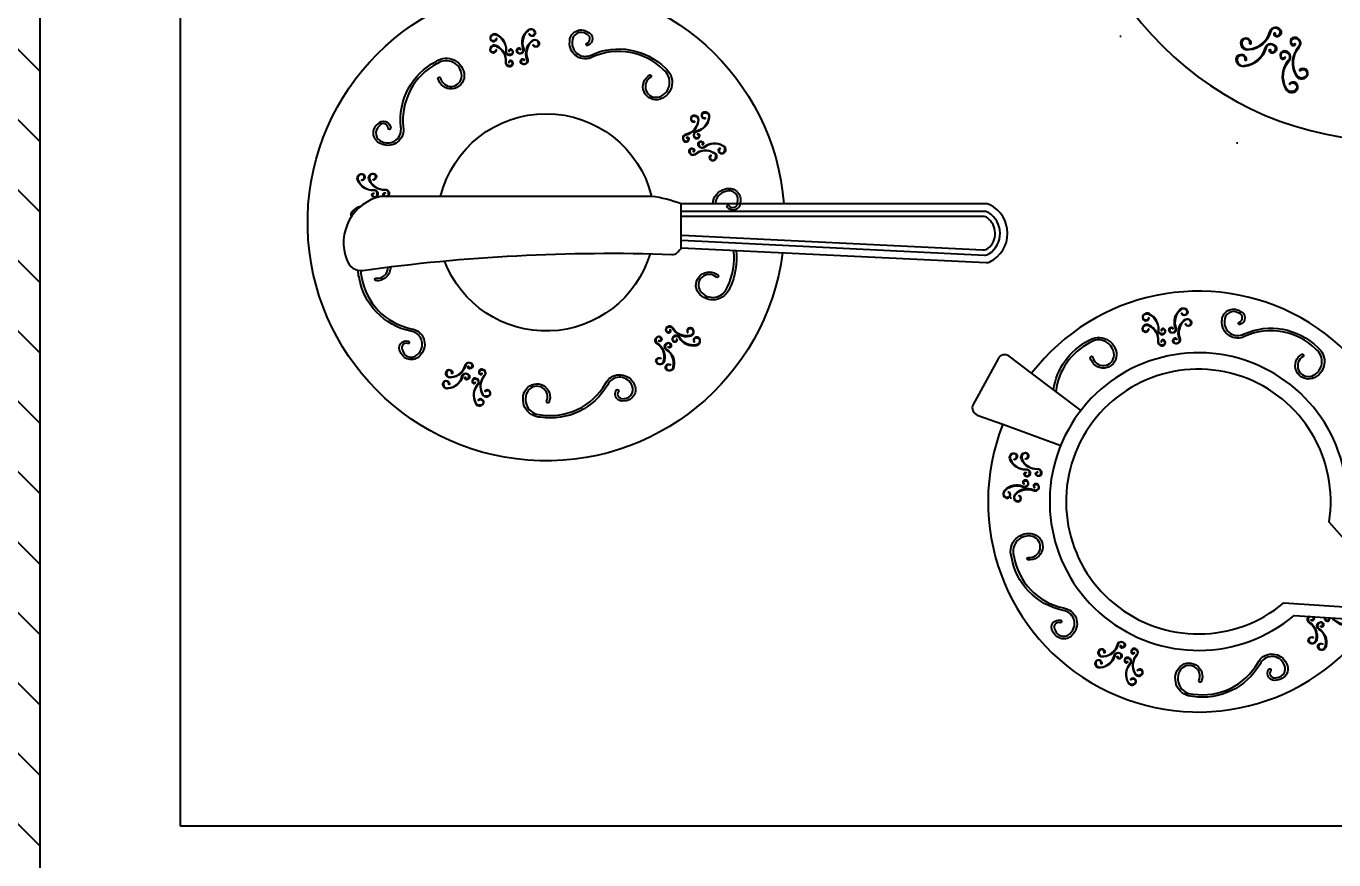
# Model space of a CAD drawing. Header units: millimetres. Extents: x 1974 to 2225, y 1614 to 1800.
# Drawn here: x 2041.0104 to 2041.2731, y 1625.9026 to 1626.0701 of the extents above; entities that cross this region are included whole.
import ezdxf

# ---------------------------------------------------------------- set-up
doc = ezdxf.new("R2010")
doc.units = ezdxf.units.MM
doc.header["$LTSCALE"] = 0.03
doc.header["$PDMODE"] = 34
doc.linetypes.add('HIDDEN', pattern=[9.524999999999999, 6.35, -3.175])
for name, color, linetype in [('COTA', 250, 'Continuous'), ('Especificações', 3, 'Continuous'), ('Forro de Gesso', 3, 'Continuous'), ('Layout', 6, 'Continuous')]:
    doc.layers.add(name, color=color, linetype=linetype)
doc.styles.get("Standard").update_dxf_attribs({"font": 'arial.ttf'})
doc.dimstyles.new('TICK01', dxfattribs={"dimscale": 0, "dimtxt": 2, "dimasz": 1.5, "dimexe": 0.18, "dimexo": 0.06, "dimgap": 0.09, "dimtad": 1, "dimzin": 4, "dimdsep": 46, "dimtxsty": 'Standard', "dimblk": 'TICK1', "dimcen": 0.09, "dimclrd": 256, "dimclre": 256, "dimclrt": 4, "dimaunit": 1, "dimadec": 0, "dimazin": 0, "dimtfac": 1, "dimtix": 1, "dimtmove": 2, "dimatfit": 3, "dimldrblk": 'TICK1', "dimfxl": 1, "dimtolj": 1, "dimtzin": 12, "dimarcsym": 0})

# ---------------------------------------------------------------- blocks, each defined once
blk = doc.blocks.new('TICK1')
for p, q in [((0, 1), (0, -1)), ((0.5, 0.5), (-0.5, -0.5)), ((-1, 0), (1, 0))]:
    blk.add_line(p, q)
blk = doc.blocks.new('*D224')
at = {"layer": 'COTA', "linetype": 'HIDDEN', "lineweight": -2, "transparency": 16777216}
for p, q in [((2040.933096753482, 1625.812392267823), (2040.933096753482, 1626.410255481111)), ((2043.310096753481, 1625.812392267824), (2043.310096753481, 1626.410255481111))]:
    blk.add_line(p, q, dxfattribs=at)
at = {"layer": 'COTA', "lineweight": -2, "transparency": 16777216}
blk.add_line((2041.00809675342, 1626.401255481118), (2043.235096753543, 1626.401255481118), dxfattribs=at)
at = {"layer": 'DEFPOINTS', "color": 0, "transparency": 16777216}
for p in [(2043.310096753481, 1626.401255481118), (2040.933096753482, 1625.809392267826), (2043.310096753481, 1625.809392267826)]:
    blk.add_point(p, dxfattribs=at)
at = {"layer": 'COTA', "lineweight": -2, "transparency": 16777216, "xscale": 0.07499999993790162, "yscale": 0.07499999993790162, "zscale": 0.07499999993790162, "rotation": 180}
blk.add_blockref('TICK1', (2040.933096753482, 1626.401255481118), dxfattribs=at)
at = {"layer": 'COTA', "lineweight": -2, "transparency": 16777216, "xscale": 0.07499999993790162, "yscale": 0.07499999993790162, "zscale": 0.07499999993790162}
blk.add_blockref('TICK1', (2043.310096753481, 1626.401255481118), dxfattribs=at)
at = {"layer": 'COTA', "color": 4, "transparency": 16777216, "insert": (2042.121596753481, 1626.456846886256), "char_height": 0.09999999991720215, "attachment_point": 5}
blk.add_mtext('\\A1;2.38', dxfattribs=at)
blk = doc.blocks.new('*D249')
at = {"layer": 'COTA', "linetype": 'HIDDEN', "lineweight": -2, "transparency": 16777216}
for p, q in [((2044.045096753481, 1632.161392267825), (2044.045096753481, 1629.874607545169)), ((2040.933096753482, 1625.484392267824), (2040.933096753482, 1629.892607545154))]:
    blk.add_line(p, q, dxfattribs=at)
at = {"layer": 'COTA', "lineweight": -2, "transparency": 16777216}
blk.add_line((2041.00809675342, 1629.883607545162), (2043.970096753543, 1629.883607545162), dxfattribs=at)
at = {"layer": 'DEFPOINTS', "color": 0, "transparency": 16777216}
for p in [(2044.045096753481, 1632.164392267823), (2044.045096753481, 1629.883607545162), (2040.933096753482, 1625.481392267827)]:
    blk.add_point(p, dxfattribs=at)
at = {"layer": 'COTA', "lineweight": -2, "transparency": 16777216, "xscale": 0.07499999993790162, "yscale": 0.07499999993790162, "zscale": 0.07499999993790162, "rotation": 180}
blk.add_blockref('TICK1', (2040.933096753482, 1629.883607545162), dxfattribs=at)
at = {"layer": 'COTA', "lineweight": -2, "transparency": 16777216, "xscale": 0.07499999993790162, "yscale": 0.07499999993790162, "zscale": 0.07499999993790162}
blk.add_blockref('TICK1', (2044.045096753481, 1629.883607545162), dxfattribs=at)
at = {"layer": 'COTA', "color": 4, "transparency": 16777216, "insert": (2042.489096753481, 1629.9391989503), "char_height": 0.09999999991720215, "attachment_point": 5}
blk.add_mtext('\\A1;3.11', dxfattribs=at)
blk = doc.blocks.new('Café')
at = {"layer": 'Layout', "color": 250}
for p, q in [((-3.306013240944594e-10, 0.2999999991743607), (-0.4499999997356099, 0.3000000005486072)), ((-0.4499999997356099, 0.3000000005486072), (-0.4500000004527465, 0.09903343684987931)), ((-0.2847968307773954, 0.2192720244324846), (-0.2731269887299277, 0.2235129001360292)), ((-0.2689540419810328, 0.2166006075844962), (-0.2789909968419124, 0.2090344516459481)), ((-0.3494081990515951, 0.1838145076872024), (-0.3494081985286357, 0.175008996600809))]:
    blk.add_line(p, q, dxfattribs=at)
for points in [[(-0.2789909968419124, 0.2090344516459481), (-0.2835206250797455, 0.2056198825866886, -0.4580760608314227), (-0.2857409773114341, 0.2061004537731606), (-0.2907377185765654, 0.215278634621427, -0.4588556634208796), (-0.2899326263091098, 0.2174056523926993), (-0.2847968307773954, 0.2192720244324846, -0.8935972427192108), (-0.2106304899907627, 0.2586834868357073), (-0.203478300417828, 0.2591600609730449, -0.6710861851134016), (-0.201443978595762, 0.2550042150069203), (-0.2060112217377537, 0.249868658014293, -0.8641796437949254)], [(-0.2453994498173415, 0.2707865067950479, -0.9050331660209078), (-0.2490939387666913, 0.2685705593085004, -0.596243571333223), (-0.24656726512967, 0.273446070087175, -0.3086248165771714), (-0.2335582899027031, 0.2671883239336239, 0.5958408914528598), (-0.2280182245040123, 0.2669136193876511, 0.6115136090079905), (-0.2297446249958739, 0.2706573789764661, 0.7168281961218632), (-0.2313551773095242, 0.2684569378857304, 0.988855708949305), (-0.2309459359476023, 0.2687442034261949, -0.7427467803439213), (-0.2298347777832532, 0.2701593214464992, -0.6304347326884606), (-0.2284299096409086, 0.2671993224685139, -0.6020962981092473), (-0.2331151590356058, 0.2674207736399694, 0.3083770235826342), (-0.2466101412442185, 0.2739452402406641, 0.5930468563147251), (-0.2495074026396651, 0.2682894052682059, 0.905033166019811), (-0.244947212412626, 0.2709997722045046, 0.664168722733176)], [(-0.2590451176538409, 0.2705440075951628, 0.9050331660209078), (-0.258211581669002, 0.2712260603898358, 0.596243571333223), (-0.259572219061738, 0.2710434882969821, 0.3086248165771714), (-0.2591989541811017, 0.2674538880787622, -0.5958408914528598), (-0.2596023957089528, 0.2661271549709454, -0.6115136090079905), (-0.260337403099129, 0.2668496689620952, -0.7168281961218632), (-0.2596835850317802, 0.2670427029133862, -0.988855708949305), (-0.2597857535620278, 0.2669706821207001, 0.7427467803439213), (-0.2602125985749808, 0.26682879988266, 0.6304347326884606), (-0.2596348358997602, 0.2662481593633856, 0.6020962981092473), (-0.2592910865982958, 0.2673692638722969, -0.3083770235826342), (-0.2596860458356787, 0.2710957516128474, -0.5930468563147251), (-0.2581104951341331, 0.271299590093804, -0.905033166019811), (-0.259133506022863, 0.2704556192925338, -0.664168722733176)], [(-0.2650492930683868, 0.2673386358928838, -0.9050331660209078), (-0.2660798063020593, 0.2670255533266754, -0.596243571333223), (-0.2651710262134657, 0.2680545252260345, -0.3086248165771714), (-0.2623961048384444, 0.2657470669164468, 0.5958408914528598), (-0.2610692363864473, 0.2653440717563171, 0.6115136090079905), (-0.2612606044026506, 0.2663568116231545, 0.7168281961218632), (-0.2617847919823362, 0.2659209583007396, 0.988855708949305), (-0.2616681024001082, 0.2659657773651816, -0.7427467803439213), (-0.2613127083477593, 0.2662414988658384, -0.6304347326884606), (-0.2611517288110008, 0.265438355542301, -0.6020962981092473), (-0.2622745258549912, 0.2657765335297881, 0.3083770235826342), (-0.2651511157341702, 0.2681781853270877, 0.5930468563147251), (-0.2661971490647375, 0.2669824725621766, 0.905033166019811), (-0.2649266699554573, 0.2673628977440785, 0.664168722733176)], [(-0.2576852094093738, 0.2687301289647621, 0.9050331660209078), (-0.2568516734249897, 0.2694121817598898, 0.596243571333223), (-0.2582123108172709, 0.2692296096670361, 0.3086248165771714), (-0.2578390459366346, 0.2656400094488163, -0.5958408914528598), (-0.2582424874644857, 0.2643132763409994, -0.6115136090079905), (-0.2589774948551167, 0.2650357903321492, -0.7168281961218632), (-0.2583236767873132, 0.2652288242829854, -0.988855708949305), (-0.2584258453175607, 0.2651568034902994, 0.7427467803439213), (-0.2588526903305137, 0.2650149212531687, 0.6304347326884606), (-0.2582749276557479, 0.2644342807334397, 0.6020962981092473), (-0.2579311783538287, 0.2655553852418961, -0.3083770235826342), (-0.2583261375912116, 0.2692818729824467, -0.5930468563147251), (-0.2567505869710658, 0.2694857115470768, -0.905033166019811), (-0.257773597859341, 0.2686417407458066, -0.664168722733176)], [(-0.2644216246148972, 0.2651338457976635, -0.9050331660209078), (-0.2654521378481149, 0.2648207632314552, -0.596243571333223), (-0.264543357679031, 0.2658497350471407, -0.3086248165771714), (-0.2617684363845001, 0.2635422768212266, 0.5958408914528598), (-0.2604415679334124, 0.2631392816610969, 0.6115136090079905), (-0.2606329359487063, 0.264152021528389, 0.7168281961218632), (-0.2611571235288466, 0.2637161682055194, 0.988855708949305), (-0.2610404338656735, 0.2637609871867426, -0.7427467803439213), (-0.260685039893815, 0.2640367087701634, -0.6304347326884606), (-0.2605240603575112, 0.2632335654470808, -0.6020962981092473), (-0.2616468574019564, 0.2635717434345679, 0.3083770235826342), (-0.2645234472811353, 0.2659733952318675, 0.5930468563147251), (-0.2655694806107931, 0.2647776824669563, 0.905033166019811), (-0.2642990014205679, 0.2651581075651848, 0.664168722733176)], [(-0.2205867444536125, 0.2634529904976262, -0.9050331660209078), (-0.2212029504130442, 0.2643363196175414, -0.596243571333223), (-0.2199435095317313, 0.2637899881033263, -0.3086248165771714), (-0.221280535535243, 0.2604378377855028, 0.5958408914528598), (-0.2212537820046236, 0.259051377355263, 0.6115136090079905), (-0.2203497452514966, 0.259546334382776, 0.7168281961218632), (-0.220926248887281, 0.2599101792279725, 0.988855708949305), (-0.2208475651632398, 0.2598130510118608, -0.7427467803439213), (-0.2204755158704756, 0.259560253568452, -0.6304347326884606), (-0.2211896041421824, 0.2591589684220708, -0.6020962981092473), (-0.221214940864229, 0.2603313144823005, 0.3083770235826342), (-0.2198197500811148, 0.263809265818054, 0.5930468563147251), (-0.2212801815135208, 0.2644346067604602, 0.905033166019811), (-0.2205257768655429, 0.2633438672864941, 0.664168722733176)], [(-0.279691429052491, 0.2460065320710783, -0.9050331660209078), (-0.2787255979314978, 0.2418080973493488, -0.596243571333223), (-0.28258169937817, 0.2457177231626702, -0.3086248165771714), (-0.2726102335177529, 0.2561562447481265, 0.5958408914528598), (-0.2706369992411055, 0.2613402706515444, 0.6115136090079905), (-0.2747310146382915, 0.2608552514925577, 0.7168281961218632), (-0.2731359576196155, 0.2586435511552736, 0.988855708949305), (-0.2732827009340326, 0.2591215326615384, -0.7427467803439213), (-0.2742851925654577, 0.2606156031938553, -0.6304347326884606), (-0.2710359368520585, 0.261037022248729, -0.6020962981092473), (-0.272694371457419, 0.2566495178652985, 0.3083770235826342), (-0.2830696874475507, 0.2458311965415305, 0.5930468563147251), (-0.2785859717159838, 0.2413279884813164, 0.905033166019811), (-0.2797545077542054, 0.2465025368051101, 0.664168722733176)], [(-0.2283387501802281, 0.2551151692232452), (-0.2070180981054364, 0.2565358347069377, -0.6710861851133759), (-0.2057975049638117, 0.2540423270770589), (-0.2192265435796799, 0.2389422785386159, -5.54953550861438)], [(-0.2836775415635202, 0.2329537932614585, 0.9050331660209078), (-0.2840686351855766, 0.2339573003432633, 0.596243571333223), (-0.2843154597499051, 0.2326068376924013, 0.3086248165771714), (-0.2807862021081746, 0.2318525873938597, -0.5958408914528598), (-0.2796490732971506, 0.2310589093576709, -0.6115136090079905), (-0.2805633548241531, 0.2305831437533925, -0.7168281961218632), (-0.2805449000993576, 0.2312646114478412, -0.988855708949305), (-0.2805079769145777, 0.2311451890450371, 0.7427467803439213), (-0.2805049411786058, 0.2306953913057441, 0.6304347326884606), (-0.2797741809099534, 0.2310654483403596, 0.6020962981092473), (-0.28073418891654, 0.2317388140941148, -0.3083770235826342), (-0.2844003389750469, 0.2325147321926124, -0.5930468563147251), (-0.2841073296190189, 0.234076159889355, -0.905033166019811), (-0.2836207929999546, 0.2328424172496852, -0.664168722733176)], [(-0.2815322062338055, 0.2336866230548367, 0.9050331660209078), (-0.2819232998558618, 0.2346901301366415, 0.596243571333223), (-0.2821701230827784, 0.2333396687827189, 0.3086248165771714), (-0.2786408654415027, 0.2325854184841774, -0.5958408914528598), (-0.2775037379674359, 0.2317917391510491, -0.6115136090079905), (-0.2784180194944383, 0.2313159735463159, -0.7168281961218632), (-0.2783995634326857, 0.2319974425381588, -0.988855708949305), (-0.2783626402479058, 0.2318780201353547, 0.7427467803439213), (-0.2783596045114791, 0.231428222395607, 0.6304347326884606), (-0.2776288442428267, 0.2317982794306772, 0.6020962981092473), (-0.2785888535868253, 0.2324716438870382, -0.3083770235826342), (-0.2822550036448774, 0.2332475619864454, -0.5930468563147251), (-0.2819619929518922, 0.2348089909792179, -0.905033166019811), (-0.2814754563332826, 0.2335752483400029, -0.664168722733176)], [(-0.2824844442939138, 0.2262529691415693, -0.9050331660209078), (-0.2825051311388052, 0.2251761437314599, -0.596243571333223), (-0.2832029136056917, 0.2263584160359642, -0.3086248165771714), (-0.2801508923171241, 0.2282844783044311, 0.5958408914528598), (-0.2793575956466157, 0.2294218745882972, 0.6115136090079905), (-0.2803799045404958, 0.2295528247518632, 0.7168281961218632), (-0.2801273671752824, 0.2289196074070787, 0.988855708949305), (-0.2801339326197194, 0.2290444354071042, -0.7427467803439213), (-0.2802863359202092, 0.2294676383667138, -0.6304347326884606), (-0.2794727560390129, 0.2293725545678171, -0.6020962981092473), (-0.280141347082008, 0.2284092129916644, 0.3083770235826342), (-0.283314368196443, 0.22641556410872, 0.5930468563147251), (-0.2825004204964898, 0.2250512323121256, 0.905033166019811), (-0.2824696257644064, 0.2263770877602838, 0.664168722733176)], [(-0.2801936036889856, 0.2261686005558659, -0.9050331660209078), (-0.2802142905343317, 0.2250917751462111, -0.596243571333223), (-0.2809120730817085, 0.2262740475334795, -0.3086248165771714), (-0.2778600517126506, 0.2282001097187276, 0.5958408914528598), (-0.2770667563786446, 0.2293375047056543, 0.6115136090079905), (-0.2780890640169673, 0.2294684562498333, 0.7168281961218632), (-0.2778365265708089, 0.2288352388213752, 0.988855708949305), (-0.2778430920152459, 0.2289600668214007, -0.7427467803439213), (-0.2779954967340927, 0.2293832685681991, -0.6304347326884606), (-0.2771819168524416, 0.2292881847688477, -0.6020962981092473), (-0.2778505064775345, 0.2283248444064157, 0.3083770235826342), (-0.2810235276729145, 0.22633119560669, 0.5930468563147251), (-0.2802095799729614, 0.2249668638105504, 0.905033166019811), (-0.2801787851599329, 0.2262927191745803, 0.664168722733176)], [(-0.3901045984507618, 0.2144634191654404, 0.9050331660209078), (-0.3892710611289658, 0.2151454732570528, 0.596243571333223), (-0.390631699858659, 0.2149628998677144, 0.3086248165771714), (-0.3902584336406107, 0.211373300946434, -0.5958408914528598), (-0.3906618751684618, 0.2100465678386172, -0.6115136090079905), (-0.3913968825590928, 0.2107690818293122, -0.7168281961218632), (-0.3907430658287012, 0.2109621144841185, -0.988855708949305), (-0.3908452330219916, 0.2108900949879171, 0.7427467803439213), (-0.3912720780344898, 0.2107482127503317, 0.6304347326884606), (-0.390694315359724, 0.2101675722306027, 0.6020962981092473), (-0.3903505660578048, 0.2112886767395139, -0.3083770235826342), (-0.3907455266321449, 0.215015163183125, -0.5930468563147251), (-0.3891699745940969, 0.215219002961021, -0.905033166019811), (-0.3901929868193292, 0.2143750308628114, -0.664168722733176)], [(-0.3764589292773053, 0.2147059196622649, -0.9050331660209078), (-0.3801534195631575, 0.2124899708792327, -0.596243571333223), (-0.3776267445896337, 0.2173654829539373, -0.3086248165771714), (-0.3646177693617574, 0.2111077368008409, 0.5958408914528598), (-0.3590777053009333, 0.2108330309579287, 0.6115136090079905), (-0.3608041044558377, 0.2145767918436832, 0.7168281961218632), (-0.3624146581059904, 0.2123763494564628, 0.988855708949305), (-0.3620054167445232, 0.2126636149964725, -0.7427467803439213), (-0.360894257243217, 0.214078734314171, -0.6304347326884606), (-0.3594893904378296, 0.2111187340392462, -0.6020962981092473), (-0.3641746384141697, 0.2113401864235129, 0.3083770235826342), (-0.3776696220406848, 0.2178646518109417, 0.5930468563147251), (-0.3805668834365861, 0.2122088168389382, 0.905033166019811), (-0.3760066918725897, 0.2149191850721763, 0.664168722733176)], [(-0.3887446902062948, 0.2126495405354945, 0.9050331660209078), (-0.3879111528844987, 0.2133315946266521, 0.596243571333223), (-0.3892717916141919, 0.2131490212373137, 0.3086248165771714), (-0.3888985253965984, 0.2095594223160333, -0.5958408914528598), (-0.3893019669239948, 0.2082326892082165, -0.6115136090079905), (-0.3900369743146257, 0.2089552031989115, -0.7168281961218632), (-0.3893831575842341, 0.2091482358537178, -0.988855708949305), (-0.3894853247775245, 0.2090762163575164, 0.7427467803439213), (-0.3899121697900227, 0.208934334119931, 0.6304347326884606), (-0.3893344071152569, 0.2083536936006567, 0.6020962981092473), (-0.3889906578133377, 0.2094747981091132, -0.3083770235826342), (-0.3893856183881326, 0.213201284553179, -0.5930468563147251), (-0.3878100664305748, 0.2134051244142938, -0.905033166019811), (-0.3888330785753169, 0.2125611522324107, -0.664168722733176)], [(-0.3961087725283505, 0.2112580487601008, -0.9050331660209078), (-0.3971392870989803, 0.210944964896953, -0.596243571333223), (-0.3962305056734294, 0.2119739380932515, -0.3086248165771714), (-0.3934555856349107, 0.2096664784871791, 0.5958408914528598), (-0.3921287158464111, 0.2092634846239889, 0.6115136090079905), (-0.3923200851995716, 0.2102762231938868, 0.7168281961218632), (-0.3928442714422999, 0.2098403711679566, 0.988855708949305), (-0.3927275831156294, 0.2098851888526951, -0.7427467803439213), (-0.3923721891446803, 0.210160910436116, -0.6304347326884606), (-0.3922112082705098, 0.2093577684099728, -0.6020962981092473), (-0.393334005314955, 0.2096959463974599, 0.3083770235826342), (-0.3962105965310911, 0.21209759689782, 0.5930468563147251), (-0.3972566285242465, 0.2109018854293936, 0.905033166019811), (-0.3959861507523783, 0.2112823093143561, 0.664168722733176)], [(-0.2244129782548043, 0.2056265883334163, -0.9050331660209078), (-0.2227265750561855, 0.209590894466146, -0.596243571333223), (-0.2219049436057503, 0.204161381274389, -0.3086248165771714), (-0.2361076361166852, 0.201577521222589, 0.5958408914528598), (-0.2407511098681425, 0.1985433944787474, 0.6115136090079905), (-0.2371538960887847, 0.1965293811267657, 0.7168281961218632), (-0.2371443194997482, 0.1992562345258193, 0.988855708949305), (-0.2373065524247977, 0.1987832855661509, -0.7427467803439213), (-0.2373737124189574, 0.1969853078489905, -0.6304347326884606), (-0.2402501187893904, 0.1985542368483948, -0.6020962981092473), (-0.2363295058885342, 0.2011289999186374, 0.3083770235826342), (-0.2215768515293348, 0.2037827468593605, 0.5930468563147251), (-0.2225573332898421, 0.2100613816869554, 0.905033166019811), (-0.2246534910491391, 0.2051882358264265, 0.664168722733176)], [(-0.3954811040744062, 0.2090532586653353, -0.9050331660209078), (-0.3965116186450359, 0.2087401748021875, -0.596243571333223), (-0.3956028371385401, 0.2097691479148125, -0.3086248165771714), (-0.3928279158440091, 0.2074616896888983, 0.5958408914528598), (-0.3915010473924667, 0.2070586945287687, 0.6115136090079905), (-0.3916924166646822, 0.2080714330149931, 0.7168281961218632), (-0.3922166029883556, 0.2076355810731911, 0.988855708949305), (-0.3920999146625945, 0.2076803987574749, -0.7427467803439213), (-0.3917445206097909, 0.207956120257677, -0.6304347326884606), (-0.3915835398170202, 0.2071529783147525, -0.6020962981092473), (-0.3927063368610106, 0.2074911563022397, 0.3083770235826342), (-0.3955829280771468, 0.2098928068025998, 0.5930468563147251), (-0.3966289600703021, 0.2086970953341734, 0.905033166019811), (-0.3953584808805317, 0.2090775204324018, 0.664168722733176)], [(-0.3516462238321765, 0.2073724032816244, -0.9050331660209078), (-0.3522624297916082, 0.208255732401085, -0.596243571333223), (-0.3510029903286522, 0.2077093996740587, -0.3086248165771714), (-0.3523400163317092, 0.2043572493562351, 0.5958408914528598), (-0.3523132613827329, 0.2029707901388065, 0.6115136090079905), (-0.3514092260479629, 0.2034657459535083, 0.7168281961218632), (-0.35198572834679, 0.2038295920947348, 0.988855708949305), (-0.3519070446227488, 0.2037324638795326, -0.7427467803439213), (-0.3515349953299847, 0.2034796664361238, -0.6304347326884606), (-0.3522490849391033, 0.2030783799928031, -0.6020962981092473), (-0.35227442166115, 0.2042507260530328, 0.3083770235826342), (-0.350879230877581, 0.2077286773887863, 0.5930468563147251), (-0.352339662309987, 0.2083540183311925, 0.905033166019811), (-0.3515852575815188, 0.2072632787735529, 0.664168722733176)], [(-0.3535491438697136, 0.2060941366826228, -0.9050331660209078), (-0.3541653498291453, 0.2069774658025381, -0.596243571333223), (-0.3529059090287774, 0.2064311343719964, -0.3086248165771714), (-0.3542429350327438, 0.2030789840546277, 0.5958408914528598), (-0.354216181501215, 0.2016925236239331, 0.6115136090079905), (-0.3533121447485428, 0.2021874806519008, 0.7168281961218632), (-0.3538886483847818, 0.2025513254966427, 0.988855708949305), (-0.3538099646607407, 0.2024541972809857, -0.7427467803439213), (-0.3534379153679765, 0.2022013998375769, -0.6304347326884606), (-0.3541520036392285, 0.2018001146907409, -0.6020962981092473), (-0.3541773403612751, 0.2029724607509706, 0.3083770235826342), (-0.3527821495781609, 0.2064504120867241, 0.5930468563147251), (-0.3542425810105669, 0.2070757530291303, 0.905033166019811), (-0.353488176281644, 0.2059850134719454, 0.664168722733176)], [(-0.3467423420356681, 0.2026526078643656, 0.9050331660209078), (-0.345836094054448, 0.2020706333637463, 0.596243571333223), (-0.3464301906810761, 0.2033082592170103, 0.3086248165771714), (-0.3497287573027279, 0.2018440151246068, -0.5958408914528598), (-0.3511152257442518, 0.2018177280206146, -0.6115136090079905), (-0.3506552050789651, 0.2027400304868934, -0.7168281961218632), (-0.3502695784036405, 0.2021778640219054, -0.988855708949305), (-0.3503696453003613, 0.2022527750709742, 0.7427467803439213), (-0.3506364860163558, 0.2026148844593081, 0.6304347326884606), (-0.3510101683209541, 0.2018859728577809, 0.6020962981092473), (-0.3498377115370204, 0.201905487728709, -0.3083770235826342), (-0.3464156607660698, 0.203432664718548, -0.5930468563147251), (-0.3457349257982969, 0.2019972166690422, -0.905033166019811), (-0.346853718022885, 0.2027093565152427, -0.664168722733176)], [(-0.2555729789351062, 0.2001777436566954, 0.9050331660209078), (-0.2566482242350503, 0.2001158922325885, 0.596243571333223), (-0.2554401317261181, 0.1994638335036143, 0.3086248165771714), (-0.2536321968150332, 0.2025872801837068, -0.5958408914528598), (-0.2525259716417168, 0.2034234926104546, -0.6115136090079905), (-0.2523560207364426, 0.2024069400417829, -0.7168281961218632), (-0.2529984322654855, 0.2026350770620411, -0.988855708949305), (-0.2528734445018017, 0.202633290139147, 0.7427467803439213), (-0.2524447233213323, 0.2024971821356303, 0.6304347326884606), (-0.2525708508760545, 0.2033065309251469, 0.6020962981092473), (-0.2535079179201603, 0.2026015891296993, -0.3083770235826342), (-0.255378763785302, 0.1993546453027193, -0.5930468563147251), (-0.2567732247716776, 0.200115822202406, -0.905033166019811), (-0.2554495170529663, 0.2001972987586669, -0.664168722733176)], [(-0.248009263005315, 0.1991276324397404, -0.9050331660209078), (-0.2469915333181234, 0.1987752019190339, -0.596243571333223), (-0.2483315685244634, 0.1984769127070649, -0.3086248165771714), (-0.2492202357407223, 0.201974744119525, 0.5958408914528598), (-0.2500568215582462, 0.2030806872721769, 0.6115136090079905), (-0.2504972737970093, 0.2021488804748515, 0.7168281961218632), (-0.2498170101712276, 0.2021933832897957, 0.988855708949305), (-0.249937757421776, 0.2022257122112023, -0.7427467803439213), (-0.2503873413543261, 0.2022115449676676, -0.6304347326884606), (-0.2500455016256637, 0.202955922606634, -0.6020962981092473), (-0.2493359164136564, 0.2020223668355356, 0.3083770235826342), (-0.2484203601220543, 0.1983885736322009, 0.5930468563147251), (-0.246871280518917, 0.1987410819506295, 0.905033166019811), (-0.2481227270095587, 0.1991800808755215, 0.664168722733176)], [(-0.3480472084675057, 0.2007987388396941, 0.9050331660209078), (-0.3471409604862856, 0.2002167643390749, 0.596243571333223), (-0.3477350571129136, 0.2014543901918842, 0.3086248165771714), (-0.3510336237350202, 0.1999901460994806, -0.5958408914528598), (-0.3524200921765441, 0.1999638589954884, -0.6115136090079905), (-0.3519600715108027, 0.2008861614622219, -0.7168281961218632), (-0.3515744448354781, 0.200323994997234, -0.988855708949305), (-0.3516745117326536, 0.200398906045848, 0.7427467803439213), (-0.3519413511112361, 0.2007610167311213, 0.6304347326884606), (-0.3523150347523369, 0.2000321038326547, 0.6020962981092473), (-0.351142578049803, 0.2000516187872563, -0.3083770235826342), (-0.3477205271979074, 0.2015787956934219, -0.5930468563147251), (-0.3470397922301345, 0.2001433476443708, -0.905033166019811), (-0.3481585844551773, 0.2008554874905712, -0.664168722733176)], [(-0.2555389608824044, 0.1979109513790718, 0.9050331660209078), (-0.2566142075197604, 0.1978490986580255, 0.596243571333223), (-0.255406115011283, 0.197197039929506, 0.3086248165771714), (-0.2535981786818411, 0.2003204878224096, -0.5958408914528598), (-0.2524919535894696, 0.2011567003323762, -0.6115136090079905), (-0.2523220026032504, 0.2001401476809406, -0.7168281961218632), (-0.2529644141322933, 0.200368284700744, -0.988855708949305), (-0.2528394263686096, 0.2003664977783046, 0.7427467803439213), (-0.2524107051881401, 0.2002303897738784, 0.6304347326884606), (-0.2525368340802743, 0.2010397372673651, 0.6020962981092473), (-0.2534739012048703, 0.2003347955551362, -0.3083770235826342), (-0.2553447457330549, 0.1970878530250957, -0.5930468563147251), (-0.2567392066380307, 0.1978490298411089, -0.905033166019811), (-0.2554155002562766, 0.1979305051008851, -0.664168722733176)], [(-0.2487974107070841, 0.1969749861027594, -0.9050331660209078), (-0.2477796822763594, 0.1966225542014399, -0.596243571333223), (-0.2491197162266872, 0.1963242663705387, -0.3086248165771714), (-0.2500083847799033, 0.1998220964860593, 0.5958408914528598), (-0.25084496926047, 0.2009280409351959, 0.6115136090079905), (-0.2512854214987783, 0.1999962341383252, 0.7168281961218632), (-0.2506051578734514, 0.2000407369528148, 0.988855708949305), (-0.2507259051239998, 0.2000730658742214, -0.7427467803439213), (-0.2511754903935071, 0.2000588973342019, -0.6304347326884606), (-0.25083365066439, 0.2008032749731683, -0.6020962981092473), (-0.2501240641158802, 0.1998697204980999, 0.3083770235826342), (-0.2492085091612353, 0.1962359259982804, 0.5930468563147251), (-0.2476594281397411, 0.196588435529975, 0.905033166019811), (-0.2489108760487397, 0.1970274332411464, 0.664168722733176)], [(-0.413543925009435, 0.1701723806286282, -0.9050331660209078), (-0.4135646105983142, 0.1690955565991317, -0.596243571333223), (-0.414262393064746, 0.1702778289031812, -0.3086248165771714), (-0.4112103717770879, 0.1722038911716481, 0.5958408914528598), (-0.4104170764435366, 0.1733412861590296, 0.6115136090079905), (-0.4114393840004595, 0.1734722376190803, 0.7168281961218632), (-0.4111868466352462, 0.1728390202742958, 0.988855708949305), (-0.4111934120796832, 0.172963848274776, -0.7427467803439213), (-0.4113458167171302, 0.1733870499374461, -0.6304347326884606), (-0.4105322368354791, 0.1732919661380947, -0.6020962981092473), (-0.4112008265419718, 0.1723286258588814, 0.3083770235826342), (-0.4143738476554972, 0.1703349769754823, 0.5930468563147251), (-0.4135598999564536, 0.1689706451797974, 0.905033166019811), (-0.4135291065613274, 0.1702964993305613, 0.664168722733176)], [(-0.3434057459171527, 0.1653000540313769, -0.9050331660209078), (-0.3427560682293915, 0.1661590647049707, -0.596243571333223), (-0.342886472781629, 0.1647924398471332, -0.3086248165771714), (-0.346487720807545, 0.1650281560064286, 0.5958408914528598), (-0.347798055142448, 0.1645742710311424, 0.6115136090079905), (-0.3470479612483359, 0.1638674318992344, 0.7168281961218632), (-0.3468800724408538, 0.1645281536934817, 0.988855708949305), (-0.3469481331330826, 0.1644233060064835, -0.7427467803439213), (-0.3470735877463085, 0.1639913473632078, -0.6304347326884606), (-0.3476758987026187, 0.1645464820776397, -0.6020962981092473), (-0.3465687604416416, 0.1649328540797796, 0.3083770235826342), (-0.3428298951866964, 0.1646806943304, 0.5930468563147251), (-0.3426864589828256, 0.166262888250003, 0.905033166019811), (-0.3434906898064582, 0.1652083496337582, 0.664168722733176)], [(-0.3977805563076799, 0.1496549001972198, -0.9050331660209078), (-0.3934891506096392, 0.1492760724822801, -0.596243571333223), (-0.3983990267647641, 0.1468168426376906, -0.3086248165771714), (-0.4052452977957728, 0.1595259493865342, 0.5958408914528598), (-0.4095658352489409, 0.1630045601286838, 0.6115136090079905), (-0.4103696766082976, 0.1589610411319882, 0.7168281961218632), (-0.4077733243011608, 0.1597945767371129, 0.988855708949305), (-0.4082732577303432, 0.15980272024035, -0.7427467803439213), (-0.410003990192763, 0.1593109881341661, -0.6304347326884606), (-0.4094007084759141, 0.1625314377793075, -0.6020962981092473), (-0.4057404284744734, 0.1595983594843347, 0.3083770235826342), (-0.398657742695832, 0.1463878040567579, 0.5930468563147251), (-0.3929893925501347, 0.149260503563255, 0.905033166019811), (-0.3982717781095744, 0.1497481827927913, 0.664168722733176)], [(-0.3416020078575457, 0.1638852763858267, -0.9050331660209078), (-0.3409523315067418, 0.1647442857633905, -0.596243571333223), (-0.341082734722022, 0.163377662201583, -0.3086248165771714), (-0.3446839840848952, 0.163613377063939, 0.5958408914528598), (-0.3459943170823863, 0.1631594933855922, 0.6115136090079905), (-0.3452442232692192, 0.1624526543373577, 0.7168281961218632), (-0.3450763357182041, 0.1631133747514468, 0.988855708949305), (-0.3451443950730209, 0.163008528361388, -0.7427467803439213), (-0.3452698496862467, 0.1625765697176575, -0.6304347326884606), (-0.345872160642557, 0.1631317044320895, -0.6020962981092473), (-0.3447650237189919, 0.1635180751377447, 0.3083770235826342), (-0.3410261571266346, 0.1632659166853045, 0.5930468563147251), (-0.3408827210037089, 0.1648481106881263, 0.905033166019811), (-0.3416869517463965, 0.163793571988208, 0.664168722733176)], [(-0.3467417780507276, 0.1584310349917359, 0.9050331660209078), (-0.3470152230938766, 0.1573893010395295, 0.596243571333223), (-0.3460217569386259, 0.1583367685757366, 0.3086248165771714), (-0.348433649168328, 0.1610214152910885, -0.5958408914528598), (-0.3488870918458815, 0.162331902409278, -0.6115136090079905), (-0.3478677744992638, 0.1621794041247995, -0.7168281961218632), (-0.3482832624381444, 0.1616389319233349, -0.988855708949305), (-0.3482429392151971, 0.1617572496124922, 0.7427467803439213), (-0.3479810104836361, 0.1621229282891363, 0.6304347326884606), (-0.348789722231686, 0.1622530758822904, 0.6020962981092473), (-0.3484088532673013, 0.1611440325441436, -0.3083770235826342), (-0.3458989487953659, 0.1583613934590176, -0.5930468563147251), (-0.3470537829157365, 0.1572703985143562, -0.905033166019811), (-0.3467222241401942, 0.1585544955532896, -0.664168722733176)], [(-0.3445754176236733, 0.157762910704605, 0.9050331660209078), (-0.344848862667277, 0.1567211767523986, 0.596243571333223), (-0.3438553965920619, 0.1576686443718245, 0.3086248165771714), (-0.3462672887412737, 0.1603532910039576, -0.5958408914528598), (-0.3467207314192819, 0.1616637781221471, -0.6115136090079905), (-0.3457014154905664, 0.1615112786244026, -0.7168281961218632), (-0.3461169020920352, 0.1609708077198775, -0.988855708949305), (-0.3460765788690878, 0.1610891254090348, 0.7427467803439213), (-0.3458146514749387, 0.1614548027887395, 0.6304347326884606), (-0.346623363222534, 0.1615849503818936, 0.6020962981092473), (-0.346242492921192, 0.1604759083411409, -0.3083770235826342), (-0.3437325897866685, 0.1576932679586207, -0.5930468563147251), (-0.3448874239065844, 0.1566022730139593, -0.905033166019811), (-0.3445558637126851, 0.1578863712657039, -0.664168722733176)], [(-0.3554724577147681, 0.1495460012006333, -0.9050331660209078), (-0.3537860545156946, 0.153510307333363, -0.596243571333223), (-0.3529644230657141, 0.148080794141606, -0.3086248165771714), (-0.3671671169136062, 0.1454969327928666, 0.5958408914528598), (-0.3718105906650635, 0.1424628060494797, 0.6115136090079905), (-0.3682133768852509, 0.1404487926970432, 0.7168281961218632), (-0.3682037989592573, 0.1431756473930363, 0.988855708949305), (-0.3683660318847615, 0.1427026984333679, -0.7427467803439213), (-0.3684331932154237, 0.1409047194197228, -0.6304347326884606), (-0.3713095981679544, 0.1424736496319383, -0.6020962981092473), (-0.3673889866854552, 0.1450484114884603, 0.3083770235826342), (-0.3526363309883891, 0.1477021597265775, 0.5930468563147251), (-0.353616814005818, 0.1539807931740143, 0.905033166019811), (-0.3557129718460601, 0.1491076473967041, 0.664168722733176)], [(-0.2270815724573367, 0.1509515583593384, 0.9050331660209078), (-0.2258312671024214, 0.1519746388066778, 0.596243571333223), (-0.2278722238193041, 0.1517007799775456, 0.3086248165771714), (-0.2273123258705709, 0.1463163803405223, -0.5958408914528598), (-0.2279174881623476, 0.144326280678797, -0.6115136090079905), (-0.2290199992075941, 0.1454100516239123, -0.7168281961218632), (-0.2280392728152947, 0.1456996019442158, -0.988855708949305), (-0.2281925243546539, 0.1455915721344354, 0.7427467803439213), (-0.2288327924616169, 0.1453787480463689, 0.6304347326884606), (-0.2279661484490134, 0.14450778726723, 0.6020962981092473), (-0.2274505251243681, 0.1461894433405178, -0.3083770235826342), (-0.2280429647298661, 0.1517791743863199, -0.5930468563147251), (-0.2256796380097512, 0.1520849327562246, -0.905033166019811), (-0.227214154342164, 0.1508189765536372, -0.664168722733176)], [(-0.2250417100499362, 0.1482307403725827, 0.9050331660209078), (-0.2237914047764207, 0.1492538209031409, 0.596243571333223), (-0.2258323614933033, 0.1489799620740087, 0.3086248165771714), (-0.2252724635445702, 0.1435955624369853, -0.5958408914528598), (-0.2258776258363469, 0.1416054627752601, -0.6115136090079905), (-0.2269801368815934, 0.1426892337199206, -0.7168281961218632), (-0.225999410489294, 0.1429787840402241, -0.988855708949305), (-0.2261526619472534, 0.1428707541472249, 0.7427467803439213), (-0.2267929301356162, 0.1426579301428319, 0.6304347326884606), (-0.2259262861230127, 0.1417869693641478, 0.6020962981092473), (-0.2254106627983674, 0.1434686254365261, -0.3083770235826342), (-0.2260031024038653, 0.149058356482783, -0.5930468563147251), (-0.2236397756837505, 0.1493641148526876, -0.905033166019811), (-0.2251742920157085, 0.1480981586501002, -0.664168722733176)], [(-0.3866324583946152, 0.1440971565239124, 0.9050331660209078), (-0.3877077050319713, 0.1440353038033209, 0.596243571333223), (-0.3864996125230391, 0.1433832450743466, 0.3086248165771714), (-0.3846916776119542, 0.1465066917539843, -0.5958408914528598), (-0.383585451100771, 0.1473429054776716, -0.6115136090079905), (-0.3834155001154613, 0.1463263528257812, -0.7168281961218632), (-0.3840579116435947, 0.1465544898460394, -0.988855708949305), (-0.3839329252987227, 0.1465527017098793, 0.7427467803439213), (-0.3835042041182533, 0.1464165937059079, 0.6304347326884606), (-0.3836303315920304, 0.1472259424126605, 0.6020962981092473), (-0.3845673987166265, 0.1465210007004316, -0.3083770235826342), (-0.386438243244811, 0.1432740581699363, -0.5930468563147251), (-0.3878327054867441, 0.1440352336890101, -0.905033166019811), (-0.3865089978494325, 0.1441167103293992, -0.664168722733176)], [(-0.2360878342014985, 0.1461435020614772, -0.9050331660209078), (-0.2376336053885097, 0.1456738769152253, -0.596243571333223), (-0.2362704332103931, 0.1472173366678362, -0.3086248165771714), (-0.2321080525248362, 0.1437561479478973, 0.5958408914528598), (-0.2301177485510379, 0.1431516565467064, 0.6115136090079905), (-0.2304048025393968, 0.1446707643603986, 0.7168281961218632), (-0.2311910825724226, 0.1440169856737157, 0.988855708949305), (-0.2310160488273141, 0.1440842135802995, -0.7427467803439213), (-0.2304829577892633, 0.144497795872212, -0.6304347326884606), (-0.2302414878154195, 0.1432930815353757, -0.6020962981092473), (-0.2319256834630323, 0.1438003486005073, 0.3083770235826342), (-0.2362405689095795, 0.1474028256061501, 0.5930468563147251), (-0.2378096188640484, 0.145609256417174, 0.905033166019811), (-0.2359039008692889, 0.1461798935406478, 0.664168722733176)], [(-0.3865984416793253, 0.1418303629493494, 0.9050331660209078), (-0.3876736869797242, 0.1417685115252425, 0.596243571333223), (-0.386465594470792, 0.141116452796723, 0.3086248165771714), (-0.3846576594787621, 0.144239899393142, -0.5958408914528598), (-0.3835514343854811, 0.1450761119031085, -0.6115136090079905), (-0.3833814834001714, 0.1440595592516729, -0.7168281961218632), (-0.3840238949292143, 0.1442876962714763, -0.988855708949305), (-0.3838989071650758, 0.144285909349037, 0.7427467803439213), (-0.3834701859850611, 0.1441498013446108, 0.6304347326884606), (-0.3835963135397833, 0.1449591501345822, 0.6020962981092473), (-0.3845333805834343, 0.1442542083391345, -0.3083770235826342), (-0.3864042265295211, 0.141007264595828, -0.5930468563147251), (-0.387798687434497, 0.1417684414118412, -0.905033166019811), (-0.3864749797162403, 0.1418499179681021, -0.664168722733176)], [(-0.3798568914226053, 0.1408943975898183, -0.9050331660209078), (-0.3788391617358684, 0.1405419670691117, -0.596243571333223), (-0.3801791970236081, 0.1402436779403615, -0.3086248165771714), (-0.381067864239867, 0.1437415093532763, 0.5958408914528598), (-0.3819044499759912, 0.1448474524222547, 0.6115136090079905), (-0.3823449022952445, 0.1439156457086028, 0.7168281961218632), (-0.3816646386699176, 0.1439601485235471, 0.988855708949305), (-0.3817853858399758, 0.1439924773612802, -0.7427467803439213), (-0.3822349698530161, 0.1439783102014189, -0.6304347326884606), (-0.3818931301243538, 0.1447226878403853, -0.6020962981092473), (-0.3811835448314014, 0.143789131984704, 0.3083770235826342), (-0.3802679885397993, 0.140155338781824, 0.5930468563147251), (-0.3787189089362073, 0.1405078471007073, 0.905033166019811), (-0.3799703555082488, 0.1409468461088181, 0.664168722733176)], [(-0.3790687424643693, 0.1430470453069574, -0.9050331660209078), (-0.3780510141145896, 0.1426946134897662, -0.596243571333223), (-0.3793910479839724, 0.1423963255747367, -0.3086248165771714), (-0.3802797165376433, 0.1458941556902573, 0.5958408914528598), (-0.3811163010177552, 0.1470001001393939, 0.6115136090079905), (-0.3815567532560635, 0.1460682933425232, 0.7168281961218632), (-0.3808764896307366, 0.1461127961574675, 0.988855708949305), (-0.3809972368817398, 0.1461451250788741, -0.7427467803439213), (-0.381446822151247, 0.1461309565383999, -0.6304347326884606), (-0.38110498242213, 0.1468753341773663, -0.6020962981092473), (-0.3803953958731654, 0.1459417797027527, 0.3083770235826342), (-0.3794798409185205, 0.1423079852024784, 0.5930468563147251), (-0.3779307612339835, 0.1426604934376883, 0.905033166019811), (-0.379182207806025, 0.1430994924457991, 0.664168722733176)], [(-0.2351463308118582, 0.1428363175255072, -0.9050331660209078), (-0.2366921019993242, 0.1423666923788005, -0.596243571333223), (-0.23532893115771, 0.1439101508349268, -0.3086248165771714), (-0.2311665491356507, 0.140448963412382, 0.5958408914528598), (-0.2291762464988096, 0.1398444707137969, 0.6115136090079905), (-0.2294632991502112, 0.1413635798244286, 0.7168281961218632), (-0.2302495791832371, 0.1407098011377457, 0.988855708949305), (-0.2300745454376738, 0.1407770290438748, -0.7427467803439213), (-0.229541454399623, 0.141190611336242, -0.6304347326884606), (-0.229299984426234, 0.1399858969998604, -0.6020962981092473), (-0.2309841800729373, 0.1404931640645373, 0.3083770235826342), (-0.2352990655199392, 0.1440956410701801, 0.5930468563147251), (-0.2368681154744081, 0.142302071881204, 0.905033166019811), (-0.2349623974791939, 0.1428727090046777, 0.664168722733176)]]:
    blk.add_lwpolyline(points, format="xyb", close=True, dxfattribs=at)
for points in [[(-0.2060112217377537, 0.249868658014293), (-0.2158749376972082, 0.2387775743868588, -5.367909730881275), (-0.2262297925112762, 0.2576440538177849), (-0.2106304899907627, 0.2586834868357073)], [(-0.2224896631537376, 0.2621747251960187, -0.9050331660209078), (-0.2231058691131693, 0.2630580543154792, -0.596243571333223), (-0.2218464295688136, 0.2625117215047794, -0.3086248165771714), (-0.2231834555727801, 0.2591595711874106, 0.5416155335428301), (-0.2232661391717556, 0.2578415317161671, 0.6115136090079905)], [(-0.2230528357881667, 0.25785574420388, -0.02583848189847613), (-0.2230925241792647, 0.2578807018235239, -0.6020962981092473), (-0.2231178609017661, 0.2590530478837536, 0.3083770235826342), (-0.2217226701181971, 0.2625309992195071, 0.5930468563147251), (-0.2231831015510579, 0.2631563401619132, 0.905033166019811), (-0.2224286969035347, 0.2620656006884019, 0.664168722733176), (-0.2224896631537376, 0.2621747251960187, -0.9050331660209078)], [(-0.2223708168289704, 0.2579011901434569, 0.1713305058371416), (-0.222252665288579, 0.2582680677842291, 0.7168281961218632), (-0.2228291675878609, 0.2586319139259103, 0.988855708949305), (-0.2227504838638197, 0.2585347857102533, -0.7427467803439213), (-0.2223784345710555, 0.2582819882668446, -0.2538010920902303), (-0.2225592791000963, 0.2578886324326959, -0.6020962981092473)], [(-0.220135968329032, 0.2580501045913479, -0.5135492713768399), (-0.2195957256190013, 0.2588206176196763, -0.7168281961218632), (-0.2192100989441315, 0.2582584511546884, -0.988855708949305), (-0.2193101645038951, 0.2583333635002418, 0.7427467803439213), (-0.2195770052198895, 0.2586954728885758, 0.5506751950355853), (-0.220005119500911, 0.2580588246287334, 0.6020962981092473)], [(-0.2186719354963316, 0.2581476584559823, -0.2925285765549964), (-0.2153561799691488, 0.2595132531478157, -0.4584895647551493), (-0.2145220245793098, 0.2584241803192526, -0.905033166019811)], [(-0.2146523555106796, 0.2584154961555214, 0.4750986220737569), (-0.2153707112211123, 0.2593888463493386, 0.2845700303349438), (-0.2185097858109657, 0.2581584626377662, -0.5958408914528598)], [(-0.2746142486985264, 0.2123337748694212, 0.2405883320580993), (-0.267598261898911, 0.2024683924864803, 0.5930468563147251), (-0.2619299130906256, 0.2053410906964928, 0.905033166019811), (-0.2672122973126534, 0.205828771222059, 0.664168722733176), (-0.2667210768481709, 0.2057354873300028, -0.9050331660209078)], [(-0.2667210768481709, 0.2057354873300028, -0.9050331660209078), (-0.2624296698127182, 0.2053566609115478, -0.596243571333223), (-0.2673395459678432, 0.202897431067413, -0.2469145306237902), (-0.2741566167178462, 0.2126787514544048, 0.5958408914528598)], [(-0.4137594962276125, 0.1883883415739547, -0.1015147003992642), (-0.413641178837679, 0.1896371360303419, -0.3086248165771714), (-0.4036697143142192, 0.2000756563184041, 0.5958408914528598), (-0.4016964800380265, 0.205259682221822, 0.6115136090079905), (-0.4057904940978005, 0.2047746643597748, 0.7168281961218632), (-0.4041954384165365, 0.2025629627260059, 0.988855708949305), (-0.4043421817300441, 0.2030409442322707, -0.7427467803439213), (-0.4053446719435669, 0.2045350159778536, -0.6304347326884606), (-0.4020954176489795, 0.2049564338194614, -0.6020962981092473), (-0.4037538522538853, 0.2005689294360309, 0.3083770235826342), (-0.4141291669070597, 0.1897506094087476, 0.09844753942783906), (-0.4142576302965608, 0.1883442328025922, 0.905033166019811)], [(-0.3383650460832541, 0.1843524446544507, 0.1465392681638616), (-0.3396649595169947, 0.191877280512017, 0.5930468563147251), (-0.3459392809813835, 0.1928849905912102, 0.905033166019811), (-0.3419523917705192, 0.1893855418784369, 0.664168722733176), (-0.3422949676632925, 0.189749742110962, -0.9050331660209078)], [(-0.3422949676632925, 0.189749742110962, -0.9050331660209078), (-0.3455441200694622, 0.1925786446045095, -0.596243571333223), (-0.3401264474737218, 0.1916822509651865, -0.1488593746263473), (-0.3388719260710786, 0.1843277530001615, 0.5958408914528598)], [(-0.4078264773156661, 0.1876339547839052, 0.4667229401699266), (-0.4108139872141692, 0.1904219496727819, 0.664168722733176), (-0.410750909849412, 0.1899259436418106, -0.9050331660209078)], [(-0.410750909849412, 0.1899259436418106, -0.4634649687271608), (-0.4083146486814258, 0.1876947266669049, -0.596243571333223)], [(-0.3494081990515951, 0.1838145076872024), (-0.2881177607187055, 0.186800102620964, -0.1284651797759323), (-0.2873756489070729, 0.1866443642584272, -0.6214467609505485), (-0.2874178100842073, 0.1751616341111912, -0.1142544183100627), (-0.2880770638203103, 0.1750089960000878), (-0.3494081985286357, 0.175008996600809, -0.06062313214610143), (-0.3553538268583907, 0.173508996289911), (-0.4097327901072276, 0.1735089968487955, -0.4611779655482887), (-0.4166026755710845, 0.1862156201104881, -0.3747309748218867), (-0.4133559669435272, 0.1883622569116596, 0.0434983777173782), (-0.3513058075022855, 0.1851444973785874, -0.2040259544266091), (-0.3501887061811431, 0.1847794476007039)], [(-0.3493352171140032, 0.1823162842506463), (-0.2884747703615176, 0.1852809332790457, -0.1553555127297296), (-0.2875950952002313, 0.1850473229251293, -0.5545880517843477), (-0.2876761316806551, 0.1767289072204221, -0.137949475807068), (-0.2884580354866557, 0.1765089954815267), (-0.3494081990934319, 0.1765089959471879)], [(-0.349286562935049, 0.1813174681942655), (-0.2887751212356306, 0.1842651167362419, -0.1868150309714234), (-0.2877472522354765, 0.1839236940418232, -0.4816515130357101), (-0.2878510012255902, 0.1778204080628711, -0.1655059067831324), (-0.2887660194351156, 0.1775089962861784), (-0.3494081994967928, 0.1775089955394833)], [(-0.4138216264473158, 0.1754977458881513, -0.1447666279337675), (-0.4154598184345559, 0.1764341450598295, -0.3630887289602578), (-0.4156774992088685, 0.1775751759887498, -0.905033166019811)], [(-0.4155977121286014, 0.1774558759298088, 0.3421501712630649), (-0.4153749392098689, 0.1765262505596183, 0.1245483533303563), (-0.4140452770006959, 0.1756899737470121, -0.5958408914528598)], [(-0.3430362504041113, 0.1750089956444754, 0.340579104344534), (-0.3406072095599484, 0.1720224274549764, 0.6115136090079905), (-0.3375801687648163, 0.1748212167790371, 0.7168281961218632), (-0.3401706024469604, 0.175672969286552, 0.988855708949305), (-0.3397709340592883, 0.1753725276125806, -0.7427467803439213), (-0.3380817081360874, 0.1747530488837583, -0.6304347326884606), (-0.3404627073373376, 0.1725022501627791, -0.3424118453853957), (-0.342536044415283, 0.1750089960250989, 0.3083770235826342)], [(-0.409037263315895, 0.1735089959511242, 0.07139303445526483), (-0.4091485448138883, 0.1733878678205656, 0.7168281961218632), (-0.4088960060303179, 0.1727546516885923, 0.988855708949305), (-0.4089025728121669, 0.172879478392133, -0.7427467803439213), (-0.4090549761936018, 0.1733026814354162, -0.6304347326884606), (-0.4082413963119507, 0.1732075976360647, -0.6020962981092473), (-0.4089099859370435, 0.1722442572736327, 0.3083770235826342), (-0.4120830083884357, 0.1702506070932941, 0.5930468563147251), (-0.4112690594329251, 0.1688862766777675, 0.905033166019811), (-0.4112382659563991, 0.1702121307453126, 0.664168722733176), (-0.4112530844859066, 0.1700880121261434, -0.9050331660209078)], [(-0.4112530844859066, 0.1700880121261434, -0.9050331660209078), (-0.4112737713312526, 0.1690111867169435, -0.596243571333223), (-0.4119715537976845, 0.1701934590205383, -0.3086248165771714), (-0.4089195311721596, 0.1721195225863994, 0.5958408914528598), (-0.4081262358386084, 0.1732569175733261, 0.1357975433710641), (-0.4083045494107864, 0.1735089963849532, 0.7168281961218632)]]:
    blk.add_lwpolyline(points, format="xyb", dxfattribs=at)
blk.add_circle((-0.2067520214950491, 0.09733118106942129), 0.065, dxfattribs=at)
for centre, radius, start, end in [((-0.3765515636114287, 0.1787165018645283), 0.04790093111602566, 7.304467698689043, 355.5608991754853), ((-0.3765515636114287, 0.1787165018645283), 0.02182801356170706, 16.77990851563911, 159.2299681407416), ((-0.3525708336396747, 0.1820544934148529), 0.003619380419096915, 29.09605344273395, 48.8403713185341), ((-0.3765515636114287, 0.1787165018645283), 0.02182801356170706, 193.8021446470748, 346.1978551777783)]:
    blk.add_arc(centre, radius, start, end, dxfattribs=at)

msp = doc.modelspace()

# ---------------------------------------------------------------- hatches: boundary and pattern name
at = {"layer": 'Especificações'}
h = msp.add_hatch(dxfattribs=at)
h.set_pattern_fill('_USER', color=251, scale=0.8, double=1, pattern_type=0)
h.set_pattern_definition([(0, (2043.310096753481, 1625.809392267826), (0, 0.8), []), (90, (2043.310096753481, 1625.809392267826), (-0.8, 4.898587196589413e-17), [])])
h.paths.add_polyline_path([(2043.310096753481, 1629.009392267826), (2039.333096753479, 1629.009392267826), (2039.333096753479, 1629.436892267831), (2039.33309675348, 1630.43689226783), (2039.333096753476, 1631.983392267824), (2039.333096753479, 1632.883392267824), (2039.333096753479, 1633.113392267823), (2039.333096753478, 1634.013392267823), (2039.333096753481, 1636.993392267821), (2039.333096753481, 1637.793392267821), (2039.333096753481, 1637.863392267825), (2039.183096753476, 1637.863392267825), (2038.283096753475, 1637.863392267825), (2038.133096753473, 1637.863392267825), (2038.133096753475, 1637.711396075168), (2038.13309675348, 1636.711396075168), (2038.13309675348, 1635.659399882511), (2038.13309675348, 1634.759399882511), (2038.13309675348, 1633.259399882516), (2037.933096753481, 1633.259399882516), (2037.933096753481, 1633.359399882513), (2037.233096753481, 1633.359399882516), (2037.233096753481, 1633.259399882516), (2036.483096357021, 1633.259399882516), (2036.483096357021, 1633.159396116798), (2036.483096265706, 1632.359396116795), (2036.306096385682, 1632.359396116795), (2036.306096256341, 1631.809392267827), (2036.483096753479, 1631.809392267827), (2036.483096753479, 1632.109392267827), (2037.98309675348, 1632.109392267827), (2037.98309675348, 1631.659392267826), (2038.033096753479, 1631.659392267826), (2038.03309675348, 1631.059392267827), (2038.13309675348, 1631.059392267827), (2038.13309675348, 1630.759392267827), (2038.03309675348, 1630.759392267827), (2038.033096753479, 1629.959392267827), (2038.13309675348, 1629.959392267827), (2038.13309675348, 1629.009392267826), (2036.48309675348, 1629.009392267826), (2036.48309675348, 1628.909392267826), (2036.483096753481, 1628.309392267827), (2036.483096753482, 1625.809392267825), (2038.433096753482, 1625.809392267825), (2040.933096753482, 1625.809392267826), (2043.310096753481, 1625.809392267826)])
h.paths.add_polyline_path([(2038.13309675348, 1631.679392267826), (2038.00309675348, 1631.679392267826), (2038.00309675348, 1632.129392267827), (2036.463096753479, 1632.129392267827), (2036.463096753479, 1631.829392267827), (2036.326096261044, 1631.829392267827), (2036.326096380979, 1632.339396116795), (2036.463096254867, 1632.339396116795), (2036.463096211507, 1632.259392267827), (2038.13309675348, 1632.259392267827)], flags=16)
h.paths.add_polyline_path([(2039.523444639017, 1626.093356894837), (2039.845340955258, 1626.093356894837), (2039.845340955258, 1626.299427836004), (2039.523444639017, 1626.299427836004)], flags=16)
h.paths.add_polyline_path([(2037.477736629807, 1633.258751860792), (2037.477736629807, 1633.502953770549), (2037.27166568864, 1633.502953770549), (2037.27166568864, 1633.258751860792)], flags=16)
h.paths.add_polyline_path([(2038.418005192749, 1631.234289948694), (2038.418005192749, 1631.478491858451), (2038.211934251583, 1631.478491858451), (2038.211934251583, 1631.234289948694)], flags=16)
h.paths.add_polyline_path([(2038.418005192749, 1630.234289948695), (2038.418005192749, 1630.478491858452), (2038.211934251583, 1630.478491858452), (2038.211934251583, 1630.234289948695)], flags=16)
h.paths.add_polyline_path([(2037.882448731754, 1631.443969367592), (2038.126650641512, 1631.443969367592), (2038.126650641512, 1631.650040308759), (2037.882448731754, 1631.650040308759)], flags=17)
h.paths.add_polyline_path([(2039.272823902281, 1632.122296295442), (2039.517025812038, 1632.122296295442), (2039.517025812038, 1632.328367236609), (2039.272823902281, 1632.328367236609)], flags=16)
h.paths.add_polyline_path([(2036.727105302131, 1632.634293797664), (2036.727105302131, 1632.878495707421), (2036.521034360964, 1632.878495707421), (2036.521034360964, 1632.634293797664)], flags=16)
h.paths.add_polyline_path([(2039.272823902287, 1633.788170942261), (2039.517025812044, 1633.788170942261), (2039.517025812044, 1633.994241883428), (2039.272823902287, 1633.994241883428)], flags=16)
h.paths.add_polyline_path([(2038.395026671289, 1635.084297563379), (2038.395026671289, 1635.328499473136), (2038.188955730123, 1635.328499473136), (2038.188955730123, 1635.084297563379)], flags=16)
h.paths.add_polyline_path([(2039.333096753481, 1637.53353460791), (2039.526650641516, 1637.53353460791), (2039.526650641516, 1637.739605549077), (2039.333096753481, 1637.739605549077)], flags=17)
h.paths.add_polyline_path([(2039.098621467088, 1637.863392267825), (2039.098621467088, 1638.047321326391), (2038.892550525921, 1638.047321326391), (2038.892550525921, 1637.863392267825)])
h.paths.add_polyline_path([(2037.942823902289, 1635.429089561684), (2038.187025812046, 1635.429089561684), (2038.187025812046, 1635.635160502851), (2037.942823902289, 1635.635160502851)], flags=17)
at = {"layer": 'Forro de Gesso', "ltscale": 100}
h = msp.add_hatch(dxfattribs=at)
h.set_pattern_fill('AR-SAND', color=251, scale=0.005)
h.set_pattern_definition([(37.50000000000001, (0, 0), (-0.008000156479920228, 0.2447066186646712), [0, -0.19304, 0, -0.2159, 0, -0.206375]), (7.499999999999999, (0, 0), (0.2247616415690013, 0.3584125502841771), [0, -0.10414, 0, -0.17399, 0, -0.06667500000000001]), (327.5, (-0.15621, 0), (0.395496185120729, 0.000718592339272881), [0, -0.0635, 0, -0.2286, 0, -0.29845]), (317.5, (-0.15621, 0), (0.3817782262361486, 0.1114646616286081), [0, -0.03175, 0, -0.14986, 0, -0.17145])])
h.paths.add_polyline_path([(2036.48309675348, 1629.009392267826), (2043.310096753481, 1629.009392267826), (2043.310096753481, 1625.809392267826), (2036.48309675348, 1625.809392267826)])
at = {"layer": 'Layout'}
h = msp.add_hatch(dxfattribs=at)
h.set_pattern_fill('_USER', color=252, scale=0.01, angle=135, pattern_type=0)
h.set_pattern_definition([(135, (24.86078837834839, 34.21513714124262), (-0.007071067811865476, -0.007071067811865474), [])])
h.paths.add_polyline_path([(2041.013096753479, 1626.289392267821), (2040.983096753479, 1626.289392267821), (2040.983096753481, 1625.80939226782), (2042.033096753481, 1625.809392267826), (2042.033096753478, 1626.289392267821), (2042.003096753478, 1626.289392267821), (2042.003096753481, 1625.818392267821), (2041.01309675348, 1625.818392267821)])

# ---------------------------------------------------------------- linework, layer by layer
at = {"layer": 'Layout', "color": 3}
msp.add_line((2041.013096753479, 1626.289392267821), (2041.01309675348, 1625.81839226782), dxfattribs=at)

# ---------------------------------------------------------------- block references
at = {"layer": 'Layout', "xscale": -1, "rotation": 180}
msp.add_blockref('Café', (2041.491372770724, 1626.209392267406), dxfattribs=at)

# ---------------------------------------------------------------- dimensions: what is measured, and where the dimension line sits
at = {"layer": 'COTA'}
for base, p1, p2, picture, middle in [((2044.045096753481, 1629.883607545162), (2040.933096753482, 1625.481392267827), (2044.045096753481, 1632.164392267823), '*D249', (2042.489096753481, 1629.9391989503)), ((2043.310096753481, 1626.401255481118), (2040.933096753482, 1625.809392267826), (2043.310096753481, 1625.809392267826), '*D224', (2042.121596753481, 1626.456846886256))]:
    dim = msp.add_linear_dim(base=base, p1=p1, p2=p2, dimstyle='TICK01', override={"dimscale": 0.04999999995860108}, dxfattribs=at)
    dim.commit()
    dim.dimension.update_dxf_attribs({"geometry": picture, "text_midpoint": middle})

doc.saveas('drawing.dxf')
